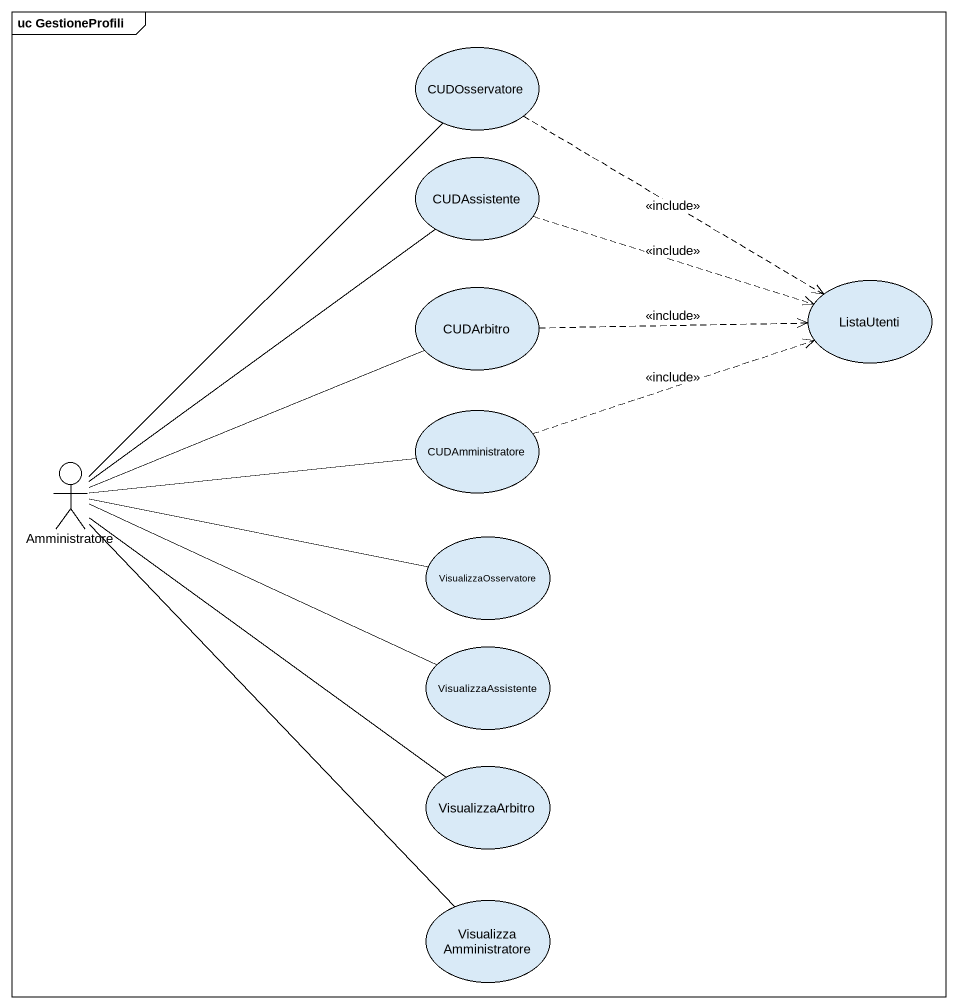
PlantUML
@startuml
mainframe uc GestioneProfili
usecase CUDOsservatore
usecase CUDAssistente
usecase CUDArbitro
usecase ListaUtenti
usecase CUDAmministratore
actor Amministratore
usecase VisualizzaOsservatore
usecase VisualizzaAssistente
usecase VisualizzaArbitro
usecase VisualizzaAmministratore
CUDOsservatore .right.> ListaUtenti : <<include>>
CUDAssistente .right.> ListaUtenti : <<include>>
CUDArbitro .right.> ListaUtenti : <<include>>
CUDAmministratore .right.> ListaUtenti : <<include>>
Amministratore -up- CUDOsservatore
Amministratore -up- CUDAssistente
Amministratore -right- CUDArbitro
Amministratore -right- CUDAmministratore
Amministratore -right- VisualizzaOsservatore
Amministratore -right- VisualizzaAssistente
Amministratore -- VisualizzaArbitro
Amministratore -- VisualizzaAmministratore
@enduml
